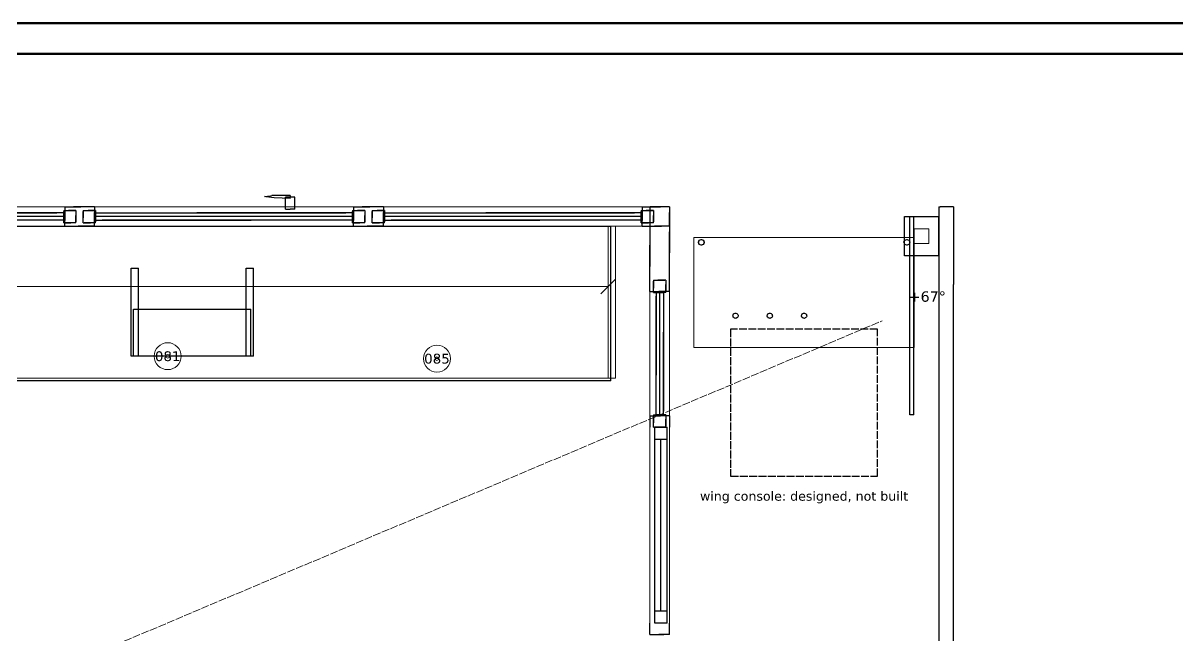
# Model space of a CAD drawing. Header units: millimetres. Extents: x 5 to 836, y 5 to 589.
# Drawn here: x 218.4 to 406.9, y 489.1 to 589 of the extents above; entities that cross this region are included whole.
import ezdxf
from ezdxf.enums import TextEntityAlignment as Align

# ---------------------------------------------------------------- set-up
doc = ezdxf.new("R2010")
doc.units = ezdxf.units.MM
doc.linetypes.add('DASHED', pattern=[1.524, 1.27, -0.254])
doc.layers.add('CUT', color=7, linetype='CONTINUOUS', lineweight=25)
doc.layers.add('FRAME', color=7, linetype='CONTINUOUS', lineweight=50)
for name, color, linetype, lineweight, true_color in [('DIM', 2, 'CONTINUOUS', 13, 0x1e46a0), ('EQUIP', 3, 'CONTINUOUS', 25, 0x00693c), ('FIND', 1, 'CONTINUOUS', 25, 0xc80000), ('GLASS', 5, 'CONTINUOUS', 25, 0x1e5ac8), ('LOW', 8, 'CONTINUOUS', 13, 0x8c8c8c), ('MISSING', 1, 'DASHED', 25, 0xc80000), ('SIGHT', 30, 'DASHED', 18, 0xd76900), ('TAG', 3, 'CONTINUOUS', 18, 0x00693c)]:
    doc.layers.add(name, color=color, linetype=linetype, lineweight=lineweight, true_color=true_color)
doc.styles.add('SANS', font='DejaVuSans.ttf')

msp = doc.modelspace()

# ---------------------------------------------------------------- linework, layer by layer
at = {"layer": 'CUT'}
for p, q in [((257.83, 560.67), (258.81, 560.8)), ((258.05, 560.64), (257.83, 560.67)), ((258.98, 560.5), (258.05, 560.64)), ((258.81, 560.8), (258.99, 560.82)), ((259.37, 560.48), (258.98, 560.5)), ((262.01, 560.85), (258.99, 560.82)), ((262, 560.36), (259.37, 560.48)), ((261.23, 559.59), (261.23, 560.59)), ((261.99, 560.59), (261.23, 560.59)), ((262, 560.59), (261.99, 560.59)), ((262.01, 560.85), (262, 560.59)), ((262.01, 560.59), (262, 560.59)), ((262, 560.59), (262, 560.59)), ((262, 560.59), (262, 560.59)), ((262, 560.59), (262, 560.59)), ((262, 560.59), (262, 560.59)), ((262, 560.59), (262, 560.59)), ((262, 560.36), (262, 560.59)), ((262.77, 560.59), (262.01, 560.59)), ((262.77, 559.61), (262.77, 560.59)), ((225, 558.39), (225, 558.25)), ((225, 558.39), (226.86, 558.39)), ((225, 556.4), (225, 558.25)), ((225.16, 559.01), (225.16, 557.55)), ((225.16, 559.01), (227.82, 559.01)), ((227, 558.39), (226.86, 558.39)), ((227, 558.39), (227, 556.55)), ((230.04, 559.01), (227.82, 559.01)), ((228.2, 558.39), (228.2, 558.25)), ((228.2, 558.39), (230.06, 558.39)), ((228.2, 556.4), (228.2, 558.25)), ((230.04, 559.01), (230.04, 557.26)), ((230.2, 558.39), (230.06, 558.39)), ((230.2, 558.39), (230.2, 556.55)), ((261.23, 558.6), (261.23, 559.59)), ((261.23, 558.6), (261.99, 558.6)), ((262, 558.6), (261.99, 558.6)), ((262.01, 558.6), (262, 558.6)), ((262, 558.6), (262, 558.6)), ((262, 558.6), (262, 558.6)), ((262, 558.6), (262, 558.6)), ((262.77, 558.6), (262.01, 558.6)), ((262.77, 558.6), (262.77, 559.61)), ((272.2, 558.39), (272.2, 558.25)), ((272.2, 558.39), (274.06, 558.39)), ((272.2, 556.4), (272.2, 558.25)), ((272.36, 559.01), (272.36, 557.55)), ((272.36, 559.01), (275.02, 559.01)), ((274.2, 558.39), (274.06, 558.39)), ((274.2, 558.39), (274.2, 556.55)), ((277.24, 559.01), (275.02, 559.01)), ((275.4, 558.39), (275.4, 558.25)), ((275.4, 558.39), (277.26, 558.39)), ((275.4, 556.4), (275.4, 558.25)), ((277.24, 559.01), (277.24, 557.26)), ((277.4, 558.39), (277.26, 558.39)), ((277.4, 558.39), (277.4, 556.55)), ((319.4, 558.39), (319.4, 558.25)), ((319.4, 558.39), (321.26, 558.39)), ((319.4, 556.4), (319.4, 558.25)), ((319.56, 559.01), (319.56, 557.55)), ((319.56, 559.01), (321.98, 559.01)), ((320.8, 559.01), (320.8, 552.72)), ((320.8, 559.01), (322.55, 559.01)), ((321.4, 558.39), (321.26, 558.39)), ((321.4, 558.39), (321.4, 556.55)), ((324, 559.01), (321.98, 559.01)), ((324, 559.01), (322.55, 559.01)), ((324, 559.01), (324, 551.46)), ((324, 559.01), (324, 557.26)), ((368, 559.01), (368, 431.72)), ((368, 559.01), (368.22, 559.01)), ((370.4, 559.01), (368.22, 559.01)), ((370.4, 559.01), (370.4, 546.3)), ((183, 558.01), (223.89, 558.01)), ((225, 556.81), (184.11, 556.81)), ((225, 558.01), (223.89, 558.01)), ((225, 558.01), (225, 556.84)), ((225, 556.81), (225, 556.84)), ((225, 556.4), (225.14, 556.4)), ((227, 556.4), (225.14, 556.4)), ((225.16, 555.81), (225.16, 557.55)), ((227, 556.4), (227, 556.55)), ((228.2, 556.4), (228.34, 556.4)), ((230.2, 556.4), (228.34, 556.4)), ((230.04, 555.81), (230.04, 557.26)), ((230.2, 558.01), (230.2, 557.97)), ((230.2, 558.01), (271.1, 558.01)), ((230.2, 556.81), (230.2, 557.97)), ((230.2, 556.81), (231.3, 556.81)), ((230.2, 556.4), (230.2, 556.55)), ((272.2, 556.81), (231.3, 556.81)), ((272.2, 558.01), (271.1, 558.01)), ((272.2, 558.01), (272.2, 556.84)), ((272.2, 556.81), (272.2, 556.84)), ((272.2, 556.4), (272.34, 556.4)), ((274.2, 556.4), (272.34, 556.4)), ((272.36, 555.81), (272.36, 557.55)), ((274.2, 556.4), (274.2, 556.55)), ((275.4, 556.4), (275.54, 556.4)), ((277.4, 556.4), (275.54, 556.4)), ((277.24, 555.81), (277.24, 557.26)), ((277.4, 558.01), (277.4, 557.97)), ((277.4, 558.01), (318.29, 558.01)), ((277.4, 556.81), (277.4, 557.97)), ((277.4, 556.81), (278.51, 556.81)), ((277.4, 556.4), (277.4, 556.55)), ((319.4, 556.81), (278.51, 556.81)), ((319.4, 558.01), (318.29, 558.01)), ((319.4, 558.01), (319.4, 556.84)), ((319.4, 556.81), (319.4, 556.84)), ((319.4, 556.4), (319.54, 556.4)), ((321.4, 556.4), (319.54, 556.4)), ((319.56, 555.81), (319.56, 557.55)), ((321.4, 556.4), (321.4, 556.55)), ((324, 555.81), (324, 557.26)), ((362.4, 557.41), (367.44, 557.41)), ((362.4, 551.64), (362.4, 557.41)), ((363.28, 557.41), (363.87, 557.41)), ((363.28, 527.71), (363.28, 557.41)), ((363.87, 557.41), (363.92, 557.41)), ((363.92, 554.7), (363.92, 557.41)), ((367.44, 557.41), (368, 557.41)), ((368, 556.77), (368, 557.41)), ((368, 551), (368, 556.77)), ((94.07, 555.81), (314.4, 555.81)), ((225.16, 555.81), (227.38, 555.81)), ((230.04, 555.81), (227.38, 555.81)), ((272.36, 555.81), (274.58, 555.81)), ((277.24, 555.81), (274.58, 555.81)), ((314.4, 530.66), (314.4, 555.81)), ((319.56, 555.81), (321.58, 555.81)), ((324, 555.81), (321.58, 555.81)), ((363.92, 525.01), (363.92, 554.7)), ((320.8, 545.17), (320.8, 552.72)), ((328.72, 553.2), (328.85, 553.52)), ((328.73, 553.18), (328.72, 553.2)), ((328.86, 552.86), (328.73, 553.18)), ((328.85, 553.52), (328.86, 553.54)), ((328.86, 553.54), (329.18, 553.66)), ((328.88, 552.85), (328.86, 552.86)), ((329.2, 552.71), (328.88, 552.85)), ((329.18, 553.66), (329.2, 553.67)), ((329.2, 553.67), (329.52, 553.55)), ((329.22, 552.72), (329.2, 552.71)), ((329.54, 552.86), (329.22, 552.72)), ((329.52, 553.55), (329.54, 553.54)), ((329.54, 553.54), (329.67, 553.22)), ((329.55, 552.88), (329.54, 552.86)), ((329.68, 553.2), (329.55, 552.88)), ((329.67, 553.22), (329.68, 553.2)), ((362.32, 553.2), (362.45, 553.52)), ((362.33, 553.18), (362.32, 553.2)), ((362.46, 552.86), (362.33, 553.18)), ((362.45, 553.52), (362.46, 553.54)), ((362.46, 553.54), (362.78, 553.66)), ((362.48, 552.85), (362.46, 552.86)), ((362.8, 552.71), (362.48, 552.85)), ((362.78, 553.66), (362.8, 553.67)), ((362.8, 553.67), (363.12, 553.55)), ((362.82, 552.72), (362.8, 552.71)), ((363.14, 552.86), (362.82, 552.72)), ((363.12, 553.55), (363.14, 553.54)), ((363.14, 553.54), (363.27, 553.22)), ((363.15, 552.88), (363.14, 552.86)), ((363.28, 553.2), (363.15, 552.88)), ((363.27, 553.22), (363.28, 553.2)), ((324, 545.17), (324, 551.46)), ((362.4, 551), (362.4, 551.64)), ((367.44, 551), (362.4, 551)), ((368, 551), (367.44, 551)), ((321.4, 547.01), (321.4, 546.85)), ((321.4, 547.01), (323.24, 547.01)), ((323.4, 547.01), (323.24, 547.01)), ((323.4, 547.01), (323.4, 545.16)), ((320.8, 545.17), (322.26, 545.17)), ((321.4, 545), (321.4, 546.85)), ((321.4, 545), (321.56, 545)), ((323.4, 545), (321.56, 545)), ((321.8, 545), (321.8, 544.41)), ((321.8, 545), (322.96, 545)), ((324, 545.17), (322.26, 545.17)), ((323, 545), (322.96, 545)), ((323, 545), (323, 525.6)), ((323.4, 545), (323.4, 545.16)), ((370.4, 419.01), (370.4, 546.3)), ((321.8, 525.01), (321.8, 544.41)), ((334.37, 541.26), (334.42, 541.38)), ((334.39, 541.12), (334.37, 541.26)), ((334.42, 541.38), (334.49, 541.52)), ((334.49, 541.52), (334.6, 541.57)), ((334.6, 541.57), (334.73, 541.62)), ((334.73, 541.62), (334.85, 541.61)), ((334.85, 541.61), (335, 541.58)), ((335, 541.58), (335.08, 541.5)), ((335.08, 541.5), (335.19, 541.39)), ((335.19, 541.39), (335.21, 541.28)), ((335.21, 541.28), (335.24, 541.13)), ((339.96, 541.26), (340.02, 541.38)), ((339.99, 541.12), (339.96, 541.26)), ((340.02, 541.38), (340.09, 541.52)), ((340.09, 541.52), (340.2, 541.57)), ((340.2, 541.57), (340.33, 541.62)), ((340.33, 541.62), (340.45, 541.61)), ((340.45, 541.61), (340.6, 541.58)), ((340.6, 541.58), (340.69, 541.5)), ((340.69, 541.5), (340.79, 541.39)), ((340.79, 541.39), (340.81, 541.28)), ((340.81, 541.28), (340.83, 541.13)), ((345.57, 541.26), (345.62, 541.38)), ((345.59, 541.12), (345.57, 541.26)), ((345.62, 541.38), (345.69, 541.52)), ((345.69, 541.52), (345.8, 541.57)), ((345.8, 541.57), (345.93, 541.62)), ((345.93, 541.62), (346.05, 541.61)), ((346.05, 541.61), (346.2, 541.58)), ((346.2, 541.58), (346.28, 541.5)), ((346.28, 541.5), (346.39, 541.39)), ((346.39, 541.39), (346.41, 541.28)), ((346.41, 541.28), (346.43, 541.13)), ((334.41, 541), (334.39, 541.12)), ((334.51, 540.9), (334.41, 541)), ((334.6, 540.81), (334.51, 540.9)), ((334.75, 540.79), (334.6, 540.81)), ((334.87, 540.77), (334.75, 540.79)), ((335, 540.84), (334.87, 540.77)), ((335.11, 540.9), (335, 540.84)), ((335.18, 541.03), (335.11, 540.9)), ((335.24, 541.13), (335.18, 541.03)), ((340.01, 541), (339.99, 541.12)), ((340.11, 540.9), (340.01, 541)), ((340.2, 540.81), (340.11, 540.9)), ((340.35, 540.79), (340.2, 540.81)), ((340.47, 540.77), (340.35, 540.79)), ((340.6, 540.84), (340.47, 540.77)), ((340.71, 540.9), (340.6, 540.84)), ((340.78, 541.03), (340.71, 540.9)), ((340.83, 541.13), (340.78, 541.03)), ((345.61, 541), (345.59, 541.12)), ((345.72, 540.9), (345.61, 541)), ((345.8, 540.81), (345.72, 540.9)), ((345.95, 540.79), (345.8, 540.81)), ((346.07, 540.77), (345.95, 540.79)), ((346.2, 540.84), (346.07, 540.77)), ((346.31, 540.9), (346.2, 540.84)), ((346.38, 541.03), (346.31, 540.9)), ((346.43, 541.13), (346.38, 541.03)), ((314.4, 530.6), (94.07, 530.6)), ((314.4, 530.6), (314.4, 530.66)), ((363.28, 525.01), (363.28, 527.71)), ((320.8, 524.84), (322.55, 524.84)), ((320.8, 524.84), (320.8, 523.06)), ((321.4, 525.01), (321.4, 524.85)), ((321.4, 525.01), (323.24, 525.01)), ((321.4, 523), (321.4, 524.85)), ((321.8, 525.01), (321.83, 525.01)), ((323, 525.01), (321.83, 525.01)), ((324, 524.84), (322.55, 524.84)), ((323, 525.01), (323, 525.6)), ((323.4, 525.01), (323.24, 525.01)), ((323.4, 525.01), (323.4, 523.16)), ((324, 524.84), (324, 524.77)), ((324, 524.77), (324, 523)), ((363.87, 525.01), (363.28, 525.01)), ((363.92, 525.01), (363.87, 525.01)), ((320.8, 523.06), (320.8, 523)), ((321.4, 523), (321.56, 523)), ((323.4, 523), (321.56, 523)), ((321.6, 523), (322.4, 523)), ((321.6, 510.23), (321.6, 523)), ((322.4, 523), (323.6, 523)), ((323.4, 523), (323.4, 523.16)), ((323.6, 503.77), (323.6, 523)), ((321.6, 491.01), (321.6, 510.23)), ((323.6, 491.01), (323.6, 503.77)), ((320.8, 489.23), (320.8, 491.01)), ((322.4, 491.01), (321.6, 491.01)), ((323.6, 491.01), (322.4, 491.01)), ((324, 490.94), (324, 491.01)), ((324, 489.17), (324, 490.94)), ((320.8, 489.17), (320.8, 489.23)), ((320.8, 489.17), (322.26, 489.17)), ((324, 489.17), (322.26, 489.17))]:
    msp.add_line(p, q, dxfattribs=at)
at = {"layer": 'DIM'}
for p, q in [((312.8, 544.8), (315.2, 547.2)), ((314, 547), (314, 547)), ((94, 546), (314, 546))]:
    msp.add_line(p, q, dxfattribs=at)
at = {"layer": 'EQUIP'}
for p, q in [((225, 558.39), (225, 557.68)), ((225, 558.39), (226.29, 558.39)), ((225, 558.39), (225, 557.21)), ((225, 558.39), (225.81, 558.39)), ((225.16, 559.01), (225.16, 557.12)), ((225.16, 559.01), (227.16, 559.01)), ((225.16, 559.01), (225.16, 556.75)), ((225.16, 559.01), (226.6, 559.01)), ((227, 558.39), (225.81, 558.39)), ((227, 558.39), (226.29, 558.39)), ((230.04, 559.01), (226.6, 559.01)), ((227, 558.39), (227, 557.11)), ((227, 558.39), (227, 557.59)), ((230.04, 559.01), (227.16, 559.01)), ((228.2, 558.39), (228.2, 557.68)), ((228.2, 558.39), (229.48, 558.39)), ((228.2, 558.39), (228.2, 557.21)), ((228.2, 558.39), (229.01, 558.39)), ((230.2, 558.39), (229.01, 558.39)), ((230.2, 558.39), (229.48, 558.39)), ((230.04, 559.01), (230.04, 557.7)), ((230.04, 559.01), (230.04, 558.06)), ((230.2, 558.39), (230.2, 557.11)), ((230.2, 558.39), (230.2, 557.59)), ((272.2, 558.39), (272.2, 557.68)), ((272.2, 558.39), (273.49, 558.39)), ((272.2, 558.39), (272.2, 557.21)), ((272.2, 558.39), (273.01, 558.39)), ((272.36, 559.01), (272.36, 557.12)), ((272.36, 559.01), (274.35, 559.01)), ((272.36, 559.01), (272.36, 556.75)), ((272.36, 559.01), (273.8, 559.01)), ((274.2, 558.39), (273.01, 558.39)), ((274.2, 558.39), (273.49, 558.39)), ((277.24, 559.01), (273.8, 559.01)), ((274.2, 558.39), (274.2, 557.11)), ((274.2, 558.39), (274.2, 557.59)), ((277.24, 559.01), (274.35, 559.01)), ((275.4, 558.39), (275.4, 557.68)), ((275.4, 558.39), (276.69, 558.39)), ((275.4, 558.39), (275.4, 557.21)), ((275.4, 558.39), (276.21, 558.39)), ((277.4, 558.39), (276.21, 558.39)), ((277.4, 558.39), (276.69, 558.39)), ((277.24, 559.01), (277.24, 557.7)), ((277.24, 559.01), (277.24, 558.06)), ((277.4, 558.39), (277.4, 557.11)), ((277.4, 558.39), (277.4, 557.59)), ((319.4, 558.39), (319.4, 557.68)), ((319.4, 558.39), (320.69, 558.39)), ((319.4, 558.39), (319.4, 557.21)), ((319.4, 558.39), (320.21, 558.39)), ((319.56, 559.01), (319.56, 557.12)), ((319.56, 559.01), (321.38, 559.01)), ((319.56, 559.01), (319.56, 556.75)), ((319.56, 559.01), (320.87, 559.01)), ((321.4, 558.39), (320.21, 558.39)), ((321.4, 558.39), (320.69, 558.39)), ((320.8, 559.01), (320.8, 550.83)), ((320.8, 559.01), (322.11, 559.01)), ((320.8, 559.01), (320.8, 549.26)), ((320.8, 559.01), (321.75, 559.01)), ((324, 559.01), (320.87, 559.01)), ((324, 559.01), (321.38, 559.01)), ((321.4, 558.39), (321.4, 557.11)), ((321.4, 558.39), (321.4, 557.59)), ((324, 559.01), (321.75, 559.01)), ((324, 559.01), (322.11, 559.01)), ((324, 559.01), (324, 553.35)), ((324, 559.01), (324, 557.7)), ((324, 559.01), (324, 554.92)), ((324, 559.01), (324, 558.06)), ((225, 556.81), (197.37, 556.81)), ((225, 558.01), (199.57, 558.01)), ((225, 556.81), (208.43, 556.81)), ((225, 558.01), (210.63, 558.01)), ((225, 558.01), (225, 557.22)), ((225, 558.01), (225, 557.53)), ((225, 556.4), (225, 557.68)), ((225, 556.81), (225, 557.53)), ((225, 556.81), (225, 557.22)), ((225, 556.4), (225, 557.21)), ((225, 556.4), (225.71, 556.4)), ((225, 556.4), (226.19, 556.4)), ((225.16, 555.81), (225.16, 557.12)), ((225.16, 555.81), (225.16, 556.75)), ((227, 556.4), (225.71, 556.4)), ((227, 556.4), (226.19, 556.4)), ((227, 556.4), (227, 557.59)), ((227, 556.4), (227, 557.11)), ((228.2, 556.4), (228.2, 557.68)), ((228.2, 556.4), (228.2, 557.21)), ((228.2, 556.4), (228.91, 556.4)), ((228.2, 556.4), (229.39, 556.4)), ((230.2, 556.4), (228.91, 556.4)), ((230.2, 556.4), (229.39, 556.4)), ((230.04, 555.81), (230.04, 558.06)), ((230.04, 555.81), (230.04, 557.7)), ((230.2, 558.01), (230.2, 557.6)), ((230.2, 558.01), (257.83, 558.01)), ((230.2, 558.01), (230.2, 557.28)), ((230.2, 558.01), (246.77, 558.01)), ((230.2, 556.81), (230.2, 557.6)), ((230.2, 556.4), (230.2, 557.59)), ((230.2, 556.81), (230.2, 557.28)), ((230.2, 556.4), (230.2, 557.11)), ((230.2, 556.81), (244.57, 556.81)), ((230.2, 556.81), (255.63, 556.81)), ((272.2, 556.81), (244.57, 556.81)), ((272.2, 558.01), (246.77, 558.01)), ((272.2, 556.81), (255.63, 556.81)), ((272.2, 558.01), (257.83, 558.01)), ((272.2, 558.01), (272.2, 557.22)), ((272.2, 558.01), (272.2, 557.53)), ((272.2, 556.4), (272.2, 557.68)), ((272.2, 556.81), (272.2, 557.53)), ((272.2, 556.81), (272.2, 557.22)), ((272.2, 556.4), (272.2, 557.21)), ((272.2, 556.4), (272.91, 556.4)), ((272.2, 556.4), (273.39, 556.4)), ((272.36, 555.81), (272.36, 557.12)), ((272.36, 555.81), (272.36, 556.75)), ((274.2, 556.4), (272.91, 556.4)), ((274.2, 556.4), (273.39, 556.4)), ((274.2, 556.4), (274.2, 557.59)), ((274.2, 556.4), (274.2, 557.11)), ((275.4, 556.4), (275.4, 557.68)), ((275.4, 556.4), (275.4, 557.21)), ((275.4, 556.4), (276.11, 556.4)), ((275.4, 556.4), (276.59, 556.4)), ((277.4, 556.4), (276.11, 556.4)), ((277.4, 556.4), (276.59, 556.4)), ((277.24, 555.81), (277.24, 558.06)), ((277.24, 555.81), (277.24, 557.7)), ((277.4, 558.01), (277.4, 557.6)), ((277.4, 558.01), (305.03, 558.01)), ((277.4, 558.01), (277.4, 557.28)), ((277.4, 558.01), (293.97, 558.01)), ((277.4, 556.81), (277.4, 557.6)), ((277.4, 556.4), (277.4, 557.59)), ((277.4, 556.81), (277.4, 557.28)), ((277.4, 556.4), (277.4, 557.11)), ((277.4, 556.81), (291.77, 556.81)), ((277.4, 556.81), (302.83, 556.81)), ((319.4, 556.81), (291.77, 556.81)), ((319.4, 558.01), (293.97, 558.01)), ((319.4, 556.81), (302.83, 556.81)), ((319.4, 558.01), (305.03, 558.01)), ((319.4, 558.01), (319.4, 557.22)), ((319.4, 558.01), (319.4, 557.53)), ((319.4, 556.4), (319.4, 557.68)), ((319.4, 556.81), (319.4, 557.53)), ((319.4, 556.81), (319.4, 557.22)), ((319.4, 556.4), (319.4, 557.21)), ((319.4, 556.4), (320.11, 556.4)), ((319.4, 556.4), (320.59, 556.4)), ((319.56, 555.81), (319.56, 557.12)), ((319.56, 555.81), (319.56, 556.75)), ((321.4, 556.4), (320.11, 556.4)), ((321.4, 556.4), (320.59, 556.4)), ((321.4, 556.4), (321.4, 557.59)), ((321.4, 556.4), (321.4, 557.11)), ((324, 555.81), (324, 558.06)), ((324, 555.81), (324, 557.7)), ((225.16, 555.81), (228.04, 555.81)), ((225.16, 555.81), (228.6, 555.81)), ((230.04, 555.81), (228.04, 555.81)), ((230.04, 555.81), (228.6, 555.81)), ((272.36, 555.81), (275.24, 555.81)), ((272.36, 555.81), (275.8, 555.81)), ((277.24, 555.81), (275.24, 555.81)), ((277.24, 555.81), (275.8, 555.81)), ((319.56, 555.81), (322.19, 555.81)), ((319.56, 555.81), (322.69, 555.81)), ((324, 555.81), (322.19, 555.81)), ((324, 555.81), (322.69, 555.81)), ((324, 545.17), (324, 554.92)), ((324, 545.17), (324, 553.35)), ((328.72, 553.2), (328.73, 553.22)), ((328.85, 552.88), (328.72, 553.2)), ((328.73, 553.22), (328.86, 553.54)), ((328.86, 552.86), (328.85, 552.88)), ((328.86, 553.54), (328.88, 553.55)), ((329.18, 552.72), (328.86, 552.86)), ((328.88, 553.55), (329.2, 553.67)), ((329.2, 552.71), (329.18, 552.72)), ((329.2, 553.67), (329.22, 553.66)), ((329.52, 552.85), (329.2, 552.71)), ((329.22, 553.66), (329.54, 553.54)), ((329.54, 552.86), (329.52, 552.85)), ((329.54, 553.54), (329.55, 553.52)), ((329.67, 553.18), (329.54, 552.86)), ((329.55, 553.52), (329.68, 553.2)), ((329.68, 553.2), (329.67, 553.18)), ((362.32, 553.2), (362.33, 553.22)), ((362.45, 552.88), (362.32, 553.2)), ((362.33, 553.22), (362.46, 553.54)), ((362.46, 552.86), (362.45, 552.88)), ((362.46, 553.54), (362.48, 553.55)), ((362.78, 552.72), (362.46, 552.86)), ((362.48, 553.55), (362.8, 553.67)), ((362.8, 552.71), (362.78, 552.72)), ((362.8, 553.67), (362.82, 553.66)), ((363.12, 552.85), (362.8, 552.71)), ((362.82, 553.66), (363.14, 553.54)), ((363.14, 552.86), (363.12, 552.85)), ((363.14, 553.54), (363.15, 553.52)), ((363.27, 553.18), (363.14, 552.86)), ((363.15, 553.52), (363.28, 553.2)), ((363.28, 553.2), (363.27, 553.18)), ((320.8, 545.17), (320.8, 550.83)), ((236, 548.99), (236.08, 548.99)), ((236, 548.03), (236, 548.99)), ((236.08, 548.99), (237.2, 548.99)), ((237.2, 535.56), (237.2, 548.99)), ((254.8, 548.99), (254.88, 548.99)), ((254.8, 548.03), (254.8, 548.99)), ((254.88, 548.99), (256, 548.99)), ((256, 535.56), (256, 548.99)), ((320.8, 545.17), (320.8, 549.26)), ((236, 534.6), (236, 548.03)), ((254.8, 534.6), (254.8, 548.03)), ((321.4, 547.01), (321.4, 546.21)), ((321.4, 547.01), (322.61, 547.01)), ((321.4, 547.01), (321.4, 545.69)), ((321.4, 547.01), (322.09, 547.01)), ((323.4, 547.01), (322.09, 547.01)), ((323.4, 547.01), (322.61, 547.01)), ((323.4, 547.01), (323.4, 545.79)), ((323.4, 547.01), (323.4, 546.32)), ((320.8, 545.17), (322.69, 545.17)), ((320.8, 545.17), (323.06, 545.17)), ((321.4, 545), (321.4, 546.21)), ((321.4, 545), (321.4, 545.69)), ((321.4, 545), (322.19, 545)), ((321.4, 545), (322.72, 545)), ((321.8, 545), (321.8, 537.36)), ((321.8, 545), (322.54, 545)), ((321.8, 545), (321.8, 531.48)), ((321.8, 545), (322.19, 545)), ((323.4, 545), (322.19, 545)), ((323, 545), (322.19, 545)), ((323, 545), (322.54, 545)), ((324, 545.17), (322.69, 545.17)), ((323.4, 545), (322.72, 545)), ((323, 545), (323, 532.65)), ((323, 545), (323, 538.53)), ((324, 545.17), (323.06, 545.17)), ((323.4, 545), (323.4, 546.32)), ((323.4, 545), (323.4, 545.79)), ((236.4, 542.29), (251.77, 542.29)), ((236.4, 536.13), (236.4, 542.29)), ((251.77, 542.29), (255.6, 542.29)), ((255.6, 540.75), (255.6, 542.29)), ((255.6, 534.6), (255.6, 540.75)), ((323, 525.01), (323, 538.53)), ((236.4, 534.6), (236.4, 536.13)), ((237.2, 534.6), (237.2, 535.56)), ((256, 534.6), (256, 535.56)), ((321.8, 525.01), (321.8, 537.36)), ((236.08, 534.6), (236, 534.6)), ((237.2, 534.6), (236.08, 534.6)), ((251.77, 534.6), (236.4, 534.6)), ((255.6, 534.6), (251.77, 534.6)), ((254.88, 534.6), (254.8, 534.6)), ((256, 534.6), (254.88, 534.6)), ((323, 525.01), (323, 532.65)), ((321.8, 525.01), (321.8, 531.48)), ((320.8, 524.84), (322.11, 524.84)), ((320.8, 524.84), (320.8, 523.7)), ((320.8, 524.84), (321.75, 524.84)), ((320.8, 524.84), (320.8, 524.24)), ((320.8, 524.24), (320.8, 523)), ((321.4, 525.01), (321.4, 524.22)), ((321.4, 525.01), (322.61, 525.01)), ((321.4, 525.01), (321.4, 523.69)), ((321.4, 525.01), (322.09, 525.01)), ((324, 524.84), (321.75, 524.84)), ((321.8, 525.01), (322.26, 525.01)), ((321.8, 525.01), (322.61, 525.01)), ((323.4, 525.01), (322.09, 525.01)), ((324, 524.84), (322.11, 524.84)), ((323, 525.01), (322.26, 525.01)), ((323.4, 525.01), (322.61, 525.01)), ((323, 525.01), (322.61, 525.01)), ((323.4, 525.01), (323.4, 523.79)), ((323.4, 525.01), (323.4, 524.32)), ((323.4, 523), (323.4, 524.32)), ((324, 524.84), (324, 524.13)), ((324, 524.84), (324, 523.6)), ((320.8, 523.7), (320.8, 523)), ((321.4, 523), (321.4, 524.22)), ((321.4, 523), (321.4, 523.69)), ((321.4, 523), (322.19, 523)), ((321.4, 523), (322.72, 523)), ((321.6, 523), (322.86, 523)), ((321.6, 521.73), (321.6, 523)), ((321.6, 523), (322.21, 523)), ((321.6, 522.39), (321.6, 523)), ((321.6, 520.99), (321.6, 522.39)), ((323.4, 523), (322.19, 523)), ((322.21, 523), (323.6, 523)), ((323.4, 523), (322.72, 523)), ((322.86, 523), (323.6, 523)), ((323.4, 523), (323.4, 523.79)), ((323.6, 522.26), (323.6, 523)), ((323.6, 521.6), (323.6, 523)), ((324, 524.13), (324, 523)), ((324, 523.6), (324, 523)), ((321.6, 520.99), (321.6, 521.73)), ((322.86, 520.99), (321.6, 520.99)), ((322.21, 520.99), (321.6, 520.99)), ((323.6, 520.99), (322.21, 520.99)), ((322.6, 503.31), (322.6, 520.99)), ((322.6, 512.52), (322.6, 520.99)), ((323.6, 520.99), (322.86, 520.99)), ((323.6, 520.99), (323.6, 522.26)), ((323.6, 520.99), (323.6, 521.6)), ((322.6, 492.99), (322.6, 512.52)), ((322.6, 492.99), (322.6, 503.31)), ((321.6, 492.99), (322.86, 492.99)), ((321.6, 491.74), (321.6, 492.99)), ((321.6, 492.99), (322.21, 492.99)), ((321.6, 492.39), (321.6, 492.99)), ((321.6, 491.01), (321.6, 492.39)), ((322.21, 492.99), (323.6, 492.99)), ((322.86, 492.99), (323.6, 492.99)), ((323.6, 492.26), (323.6, 492.99)), ((323.6, 491.61), (323.6, 492.99)), ((323.6, 491.01), (323.6, 492.26)), ((320.8, 489.87), (320.8, 491.01)), ((320.8, 490.41), (320.8, 491.01)), ((320.8, 489.17), (320.8, 490.41)), ((321.6, 491.01), (321.6, 491.74)), ((322.86, 491.01), (321.6, 491.01)), ((322.21, 491.01), (321.6, 491.01)), ((323.6, 491.01), (322.21, 491.01)), ((323.6, 491.01), (322.86, 491.01)), ((323.6, 491.01), (323.6, 491.61)), ((324, 490.3), (324, 491.01)), ((324, 489.77), (324, 491.01)), ((324, 489.17), (324, 490.3)), ((320.8, 489.17), (320.8, 489.87)), ((320.8, 489.17), (322.69, 489.17)), ((320.8, 489.17), (323.06, 489.17)), ((324, 489.17), (322.69, 489.17)), ((324, 489.17), (323.06, 489.17)), ((324, 489.17), (324, 489.77))]:
    msp.add_line(p, q, dxfattribs=at)
at = {"layer": 'FRAME'}
for points in [[(5, 5), (836, 5), (836, 589), (5, 589)], [(10, 10), (831, 10), (831, 584), (10, 584)]]:
    msp.add_lwpolyline(points, close=True, dxfattribs=at)
at = {"layer": 'GLASS'}
for p, q in [((225, 557.4), (183, 557.4)), ((272.2, 557.4), (230.2, 557.4)), ((319.4, 557.4), (277.4, 557.4)), ((322.4, 525), (322.4, 545))]:
    msp.add_line(p, q, dxfattribs=at)
at = {"layer": 'LOW'}
for p, q in [((225.16, 559.01), (216.45, 559.01)), ((225.16, 559.01), (225.16, 558.72)), ((225.16, 559.01), (229.6, 559.01)), ((225.16, 559.01), (225.16, 556.47)), ((225.16, 555.81), (225.16, 558.72)), ((230.04, 559.01), (229.6, 559.01)), ((230.04, 559.01), (230.04, 558.35)), ((230.04, 559.01), (263.64, 559.01)), ((230.04, 559.01), (230.04, 556.1)), ((230.04, 555.81), (230.04, 558.35)), ((272.36, 559.01), (263.64, 559.01)), ((272.36, 559.01), (272.36, 558.72)), ((272.36, 559.01), (276.79, 559.01)), ((272.36, 559.01), (272.36, 556.47)), ((272.36, 555.81), (272.36, 558.72)), ((277.24, 559.01), (276.79, 559.01)), ((277.24, 559.01), (277.24, 558.35)), ((277.24, 559.01), (310.85, 559.01)), ((277.24, 559.01), (277.24, 556.1)), ((277.24, 555.81), (277.24, 558.35)), ((319.56, 559.01), (310.85, 559.01)), ((319.56, 559.01), (319.56, 558.72)), ((319.56, 559.01), (323.6, 559.01)), ((319.56, 559.01), (319.56, 556.47)), ((319.56, 555.81), (319.56, 558.72)), ((320.8, 559.01), (320.8, 557.75)), ((320.8, 559.01), (323.71, 559.01)), ((324, 559.01), (323.6, 559.01)), ((324, 559.01), (323.71, 559.01)), ((324, 559.01), (324, 546.43)), ((324, 559.01), (324, 556.1)), ((368, 559.01), (368, 533.56)), ((368, 559.01), (369.96, 559.01)), ((370.4, 559.01), (369.96, 559.01)), ((370.4, 559.01), (370.4, 444.46)), ((225.16, 555.81), (225.16, 556.47)), ((272.36, 555.81), (272.36, 556.47)), ((319.56, 555.81), (319.56, 556.47)), ((320.8, 545.17), (320.8, 557.75)), ((94, 555.81), (284.33, 555.81)), ((225.16, 555.81), (191.55, 555.81)), ((225.16, 555.81), (225.61, 555.81)), ((230.04, 555.81), (225.61, 555.81)), ((230.04, 555.81), (230.04, 556.1)), ((230.04, 555.81), (238.75, 555.81)), ((272.36, 555.81), (238.75, 555.81)), ((272.36, 555.81), (272.8, 555.81)), ((277.24, 555.81), (272.8, 555.81)), ((277.24, 555.81), (277.24, 556.1)), ((277.24, 555.81), (285.95, 555.81)), ((284.33, 555.81), (314, 555.81)), ((319.56, 555.81), (285.95, 555.81)), ((314, 552.46), (314, 555.81)), ((314, 555.81), (315.04, 555.81)), ((314, 534.35), (314, 555.81)), ((315.04, 555.81), (315.2, 555.81)), ((315.2, 552.46), (315.2, 555.81)), ((319.56, 555.81), (319.96, 555.81)), ((324, 555.81), (319.96, 555.81)), ((324, 555.81), (324, 556.1)), ((364, 555.4), (365.91, 555.4)), ((364, 553.5), (364, 555.4)), ((365.91, 555.4), (366.4, 555.4)), ((366.4, 554.91), (366.4, 555.4)), ((366.4, 553.01), (366.4, 554.91)), ((328, 553.99), (359, 553.99)), ((328, 538.5), (328, 553.99)), ((359, 553.99), (364, 553.99)), ((364, 551.5), (364, 553.99)), ((364, 553.01), (364, 553.5)), ((365.91, 553.01), (364, 553.01)), ((366.4, 553.01), (365.91, 553.01)), ((314, 531.01), (314, 552.46)), ((315.2, 531.01), (315.2, 552.46)), ((364, 536.01), (364, 551.5)), ((320.8, 545.17), (320.8, 540.98)), ((320.8, 545.17), (323.34, 545.17)), ((320.8, 545.17), (321.09, 545.17)), ((324, 545.17), (321.09, 545.17)), ((324, 545.17), (323.34, 545.17)), ((324, 545.17), (324, 546.43)), ((324, 545.17), (324, 529.02)), ((320.8, 524.84), (320.8, 540.98)), ((328, 536.01), (328, 538.5)), ((359, 536.01), (328, 536.01)), ((364, 536.01), (359, 536.01)), ((314, 531.01), (314, 534.35)), ((368, 419.01), (368, 533.56)), ((284.33, 531.01), (94, 531.01)), ((314, 531.01), (284.33, 531.01)), ((315.04, 531.01), (314, 531.01)), ((315.2, 531.01), (315.04, 531.01)), ((324, 524.84), (324, 529.02)), ((320.8, 524.84), (323.71, 524.84)), ((320.8, 524.84), (321.46, 524.84)), ((320.8, 524.46), (320.8, 524.84)), ((320.8, 521.6), (320.8, 524.46)), ((324, 524.84), (321.46, 524.84)), ((324, 524.84), (323.71, 524.84)), ((324, 524.84), (324, 496.52)), ((320.8, 517.86), (320.8, 521.6)), ((320.8, 517.48), (320.8, 517.86)), ((320.8, 489.17), (320.8, 517.48)), ((324, 496.52), (324, 496.14)), ((324, 496.14), (324, 492.41)), ((324, 492.41), (324, 489.55)), ((320.8, 489.17), (321.09, 489.17)), ((324, 489.17), (321.09, 489.17)), ((324, 489.55), (324, 489.17))]:
    msp.add_line(p, q, dxfattribs=at)
at = {"layer": 'MISSING'}
msp.add_lwpolyline([(334, 515), (358, 515), (358, 539), (334, 539)], close=True, dxfattribs=at)
at = {"layer": 'SIGHT'}
msp.add_line((204, 475), (358.76, 540.37), dxfattribs=at)
at = {"layer": 'TAG'}
for p, q in [((242, 534.6), (242, 534.6)), ((286, 534.2), (286, 534.2))]:
    msp.add_line(p, q, dxfattribs=at)
for centre, radius in [((242, 534.6), 2.2), ((286, 534.2), 2.2), ((242, 534.6), 0.3), ((286, 534.2), 0.3)]:
    msp.add_circle(centre, radius, dxfattribs=at)

# ---------------------------------------------------------------- texts
at = {"layer": 'FIND', "style": 'SANS'}
msp.add_text('wing console: designed, not built', height=1.5, dxfattribs=at).set_placement((346, 511), align=Align.CENTER)
at = {"layer": 'SIGHT', "style": 'SANS'}
msp.add_text('+67°', height=1.7, dxfattribs=at).set_placement((366.13, 543.49), align=Align.CENTER)
at = {"layer": 'TAG', "style": 'SANS'}
for s, p in [('081', (242, 534.6)), ('085', (286, 534.2))]:
    msp.add_text(s, height=1.6, dxfattribs=at).set_placement(p, align=Align.MIDDLE_CENTER)

doc.saveas('drawing.dxf')
